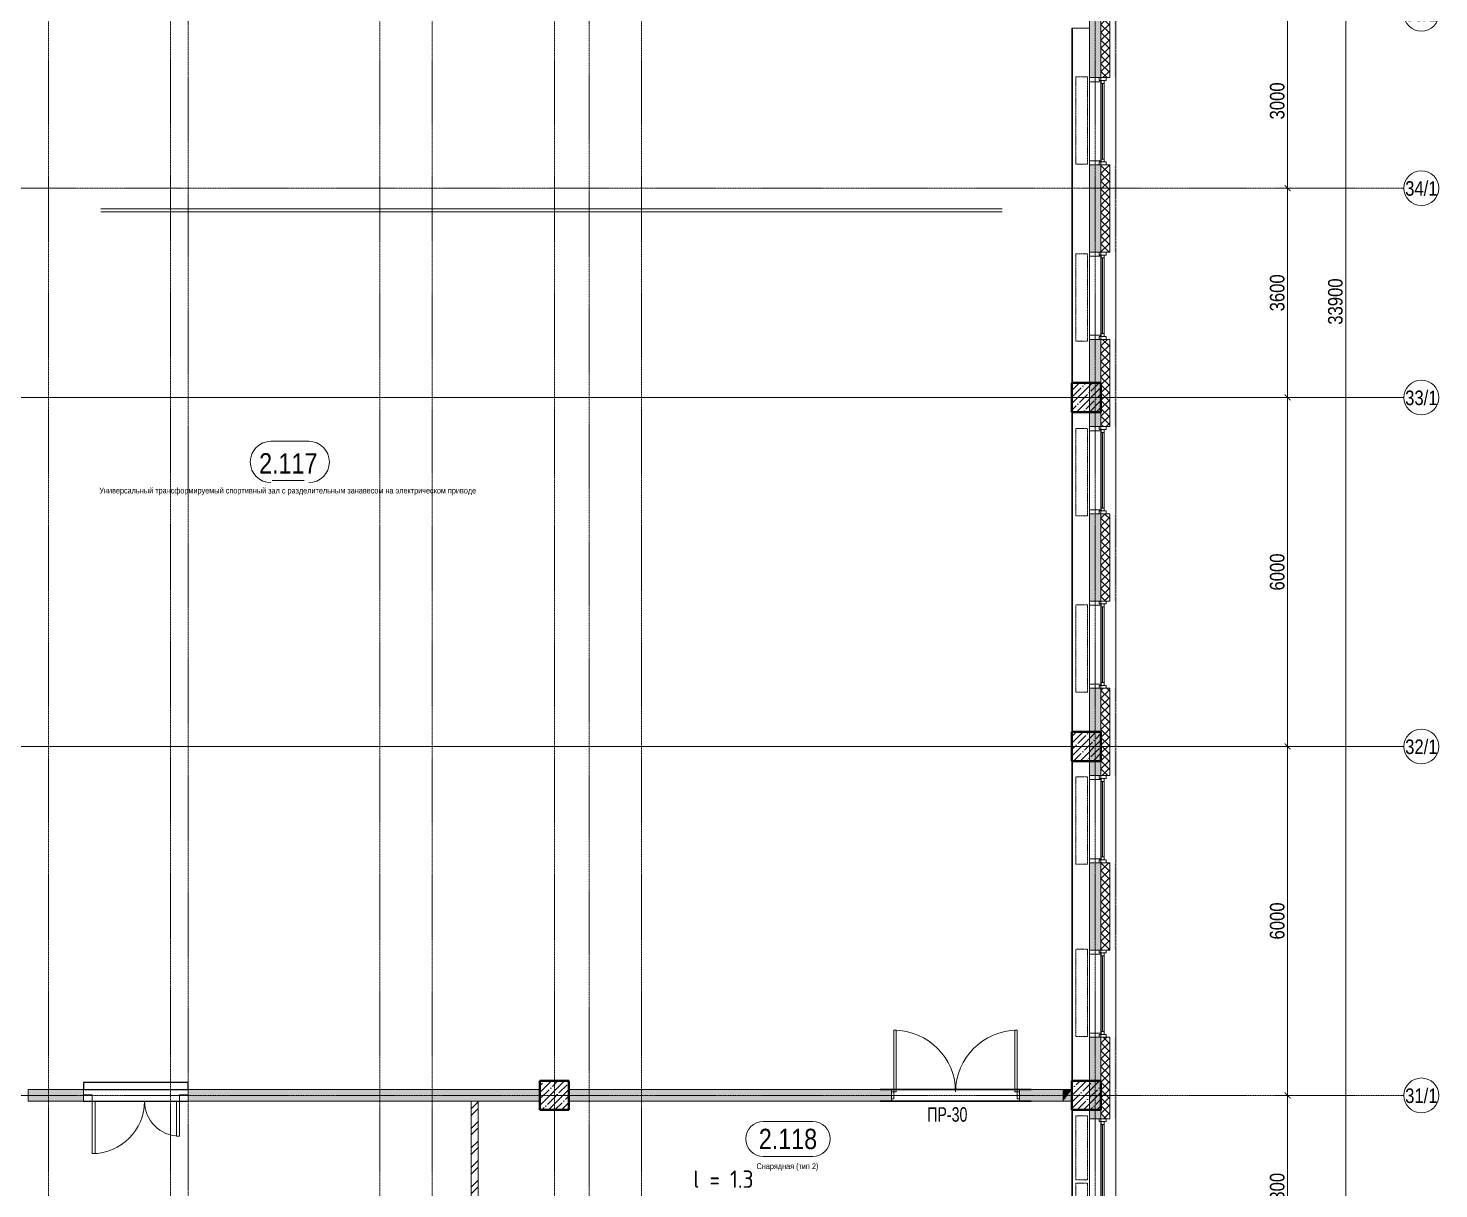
# Model space of a CAD drawing. Header units: millimetres. Extents: x -65509 to 912790, y 446 to 713294.
# Drawn here: x 238445 to 262705, y 229770 to 249725 of the extents above; entities that cross this region are included whole.
import ezdxf
from ezdxf.enums import TextEntityAlignment as Align

# ---------------------------------------------------------------- set-up
doc = ezdxf.new("R2010")
doc.units = ezdxf.units.MM
for name, pattern in [('CENTER2', [28.575, 19.05, -3.175, 3.175, -3.175]), ('DASHED', [19.05, 12.7, -6.35]), ('HIDDEN', [9.525, 6.35, -3.175]), ('HIDDEN2', [4.7625, 3.175, -1.5875])]:
    doc.linetypes.add(name, pattern=pattern)
doc.layers.get('Defpoints').update_dxf_attribs({"color": 250})
for name, color, linetype, lineweight in [('10.5) Арматура', 6, 'Continuous', 60), ('A-Wall_Материал_Газоблок_Контур', 250, 'Continuous', 0), ('АР_Area', 250, 'Continuous', 5), ('АР_Двери', 5, 'Continuous', 9), ('АР_Двери_витраж', 250, 'Continuous', 9), ('АР_Колонны', 250, 'Continuous', 30), ('АР_Окна', 250, 'Continuous', 5), ('АР_Стены ЖБ', 250, 'Continuous', 35), ('АР_Стены кирпич', 250, 'Continuous', 20), ('АР_Стены ПЕНОблок', 250, 'Continuous', 20), ('АР_Утеплитель', 250, 'Continuous', 0), ('АР_Штриховка', 250, 'Continuous', 0), ('Зашивка радиаторов тип 5 (спорт желтый)', 250, 'Continuous', 25), ('КМ_Фахверки', 250, 'Continuous', 25), ('ОВ_Отопление', 250, 'Continuous', 5), ('РД_Оси_100', 250, 'Continuous', 0), ('РД_Оси_размер', 250, 'Continuous', 0), ('РД_проем_инж перемыч_фахверк', 250, 'Continuous', 18), ('ТХ_Оборудование', 250, 'Continuous', 9)]:
    doc.layers.add(name, color=color, linetype=linetype, lineweight=lineweight)
for name, color, linetype, lineweight, plot in [('АР_Делит', 250, 'Continuous', 0, False), ('РД_Проем', 250, 'Continuous', 0, False), ('РД_проем_инж перемыч_подсчет', 250, 'Continuous', 30, False)]:
    doc.layers.add(name, color=color, linetype=linetype, lineweight=lineweight, plot=plot)
doc.layers.add('АР_Отопительные приборы', color=1, linetype='HIDDEN2', lineweight=0, true_color=0xff0000)
doc.layers.add('Зашивка радиаторов тип 2 (файерборд 2 слоя_керамогранит)', color=7, linetype='Continuous', lineweight=0, true_color=0xf40101)
doc.layers.add('РД_Витраж_вн', color=250, linetype='Continuous')
doc.layers.add('РД_Перемычка инж проемов', color=250, linetype='Continuous')
doc.styles.add('Arial0', font='arial.ttf')
doc.styles.add('style1', font='ARIALN.TTF')
doc.styles.add('ккк', font='isocpeur.ttf', dxfattribs={"width": 0.85, "oblique": 15})
doc.styles.add('СПДС', font='isocpeur.ttf', dxfattribs={"width": 0.9})
doc.dimstyles.new('Dim100_ареал', dxfattribs={"dimscale": 100, "dimtxt": 2.5, "dimasz": 1, "dimexe": 1, "dimexo": 1, "dimgap": 0.5, "dimtad": 1, "dimzin": 12, "dimdsep": 46, "dimtxsty": 'style1', "dimblk": 'ARCHTICK', "dimcen": 1, "dimdle": 1, "dimclrd": 256, "dimclre": 256, "dimaunit": 1, "dimadec": 0, "dimazin": 3, "dimtfac": 1, "dimtmove": 1, "dimatfit": 3, "dimldrblk": 'OPEN30', "dimfxl": 4, "dimfxlon": 1, "dimtolj": 1, "dimtzin": 0, "dimlwd": 9, "dimlwe": 9, "dimarcsym": 0})
pattern_1 = [(95, (142195.16, 127275.07), (140.09465, 117.55338), [19.05, -209.55]), (40, (142195.16, 127275.07), (-160.01845, 110.17673), [15.24, -167.64058]), (145.45144, (142206.83, 127284.87), (-19.9238, 227.7301), [16.19, -178.09024]), (91.1842, (142159.24, 127311), (221.41024, 161.9534), [28.575, -314.325]), (141.63556, (142177.7, 127324.5), (-7.0866, 342.82676), [24.285, -267.1356]), (36.18415, (142159.24, 127311), (-7.0866, 342.82676), [22.85997, -251.45973]), (66, (142186.18, 127319.97), (179.51998, 34.89515), [19.05, -209.55]), (11, (142186.18, 127319.97), (-86.53993, 173.9412), [15.24, -167.64]), (116.45145, (142201.14, 127322.88), (92.98005, 208.83634), [16.19, -178.08994]), (82.5, (142195.16, 127275.07), (-57.60547, 61.973414), [0, -165.608, 0, -170.18, 0, -168.275]), (52.5, (142195.16, 127275.07), (-23.589727, 118.087), [0, -97.028, 0, -161.798, 0, -64.135]), (12.5, (142155.105, 127235.02), (99.927863, 91.826196), [0, -63.5, 0, -198.12, 0, -262.89]), (2.5, (142137.14, 127217.06), (86.7639, 122.72239), [0, -82.55, 0, -131.572, 0, -186.69])]
pattern_2 = [(45, (142195.16, 127275.07), (-112.2532, 112.2532), []), (45, (142307.41, 127275.07), (-112.2532, 112.2532), [198.4375, -39.6875, 0, -39.6875])]

# ---------------------------------------------------------------- blocks, each defined once
blk = doc.blocks.new('A-iden')
at = {"linetype": 'Continuous', "lineweight": 5}
blk.add_circle((0, -4), 3, dxfattribs=at)
at = {"color": 0, "linetype": 'Continuous', "lineweight": 20, "style": 'ккк', "width": 0.85}
blk.add_attdef('ID', text='', height=8, dxfattribs=at).set_placement((0.31, -3.85), align=Align.MIDDLE_CENTER)
blk = doc.blocks.new('_ArchTick')
at = {"color": 0, "linetype": 'ByBlock', "const_width": 0.15}
blk.add_lwpolyline([(-0.5, -0.5), (0.5, 0.5)], dxfattribs=at)
blk = doc.blocks.new('*D375')
at = {"layer": 'Defpoints', "color": 0, "transparency": 16777216}
for p in [(116910, 104100), (117910, 104100), (116910, 100800)]:
    blk.add_point(p, dxfattribs=at)
at = {"layer": 'РД_Оси_размер', "color": 0, "lineweight": 5, "transparency": 16777216}
for p, q in [((117710, 104100), (118010, 104100)), ((117910, 100700), (117910, 104200)), ((117710, 100800), (118010, 100800))]:
    blk.add_line(p, q, dxfattribs=at)
at = {"layer": 'РД_Оси_размер', "color": 0, "lineweight": 5, "transparency": 16777216, "xscale": 100, "yscale": 100, "zscale": 100}
for p, rotation in [((117910, 104100), 90), ((117910, 100800), 270)]:
    blk.add_blockref('_ArchTick', p, dxfattribs=dict(at, rotation=rotation))
at = {"layer": 'РД_Оси_размер', "color": 0, "transparency": 16777216, "insert": (117732, 102450), "char_height": 250, "attachment_point": 5, "rotation": 90, "style": 'style1'}
blk.add_mtext('\\A1;3300', dxfattribs=at)
blk = doc.blocks.new('_Open30')
at = {"color": 0, "linetype": 'ByBlock', "lineweight": -2}
for p, q in [((-1, 0.27), (0, 0)), ((0, 0), (-1, -0.27)), ((0, 0), (-1, 0))]:
    blk.add_line(p, q, dxfattribs=at)
blk = doc.blocks.new('*D376')
at = {"layer": 'Defpoints', "color": 0, "transparency": 16777216}
for p in [(116910, 110100), (117910, 110100), (116910, 104100)]:
    blk.add_point(p, dxfattribs=at)
at = {"layer": 'РД_Оси_размер', "color": 0, "lineweight": 5, "transparency": 16777216}
for p, q in [((117910, 104000), (117910, 110200)), ((117710, 110100), (118010, 110100)), ((117710, 104100), (118010, 104100))]:
    blk.add_line(p, q, dxfattribs=at)
at = {"layer": 'РД_Оси_размер', "color": 0, "lineweight": 5, "transparency": 16777216, "xscale": 100, "yscale": 100, "zscale": 100}
for p, rotation in [((117910, 110100), 90), ((117910, 104100), 270)]:
    blk.add_blockref('_ArchTick', p, dxfattribs=dict(at, rotation=rotation))
at = {"layer": 'РД_Оси_размер', "color": 0, "transparency": 16777216, "insert": (117732, 107100), "char_height": 250, "attachment_point": 5, "rotation": 90, "style": 'style1'}
blk.add_mtext('\\A1;6000', dxfattribs=at)
blk = doc.blocks.new('*D377')
at = {"layer": 'Defpoints', "color": 0, "transparency": 16777216}
for p in [(116910, 116100), (117910, 116100), (116910, 110100)]:
    blk.add_point(p, dxfattribs=at)
at = {"layer": 'РД_Оси_размер', "color": 0, "lineweight": 5, "transparency": 16777216}
for p, q in [((117710, 116100), (118010, 116100)), ((117910, 110000), (117910, 116200)), ((117710, 110100), (118010, 110100))]:
    blk.add_line(p, q, dxfattribs=at)
at = {"layer": 'РД_Оси_размер', "color": 0, "lineweight": 5, "transparency": 16777216, "xscale": 100, "yscale": 100, "zscale": 100}
for p, rotation in [((117910, 116100), 90), ((117910, 110100), 270)]:
    blk.add_blockref('_ArchTick', p, dxfattribs=dict(at, rotation=rotation))
at = {"layer": 'РД_Оси_размер', "color": 0, "transparency": 16777216, "insert": (117732, 113100), "char_height": 250, "attachment_point": 5, "rotation": 90, "style": 'style1'}
blk.add_mtext('\\A1;6000', dxfattribs=at)
blk = doc.blocks.new('*D378')
at = {"layer": 'Defpoints', "color": 0, "transparency": 16777216}
for p in [(116910, 119700), (117910, 119700), (116910, 116100)]:
    blk.add_point(p, dxfattribs=at)
at = {"layer": 'РД_Оси_размер', "color": 0, "lineweight": 5, "transparency": 16777216}
for p, q in [((117710, 119700), (118010, 119700)), ((117910, 116000), (117910, 119800)), ((117710, 116100), (118010, 116100))]:
    blk.add_line(p, q, dxfattribs=at)
at = {"layer": 'РД_Оси_размер', "color": 0, "lineweight": 5, "transparency": 16777216, "xscale": 100, "yscale": 100, "zscale": 100}
for p, rotation in [((117910, 119700), 90), ((117910, 116100), 270)]:
    blk.add_blockref('_ArchTick', p, dxfattribs=dict(at, rotation=rotation))
at = {"layer": 'РД_Оси_размер', "color": 0, "transparency": 16777216, "insert": (117732, 117900), "char_height": 250, "attachment_point": 5, "rotation": 90, "style": 'style1'}
blk.add_mtext('\\A1;3600', dxfattribs=at)
blk = doc.blocks.new('*D379')
at = {"layer": 'Defpoints', "color": 0, "transparency": 16777216}
for p in [(116910, 122700), (117910, 122700), (116910, 119700)]:
    blk.add_point(p, dxfattribs=at)
at = {"layer": 'РД_Оси_размер', "color": 0, "lineweight": 5, "transparency": 16777216}
for p, q in [((117910, 119600), (117910, 122800)), ((117710, 122700), (118010, 122700)), ((117710, 119700), (118010, 119700))]:
    blk.add_line(p, q, dxfattribs=at)
at = {"layer": 'РД_Оси_размер', "color": 0, "lineweight": 5, "transparency": 16777216, "xscale": 100, "yscale": 100, "zscale": 100}
for p, rotation in [((117910, 122700), 90), ((117910, 119700), 270)]:
    blk.add_blockref('_ArchTick', p, dxfattribs=dict(at, rotation=rotation))
at = {"layer": 'РД_Оси_размер', "color": 0, "transparency": 16777216, "insert": (117732, 121200), "char_height": 250, "attachment_point": 5, "rotation": 90, "style": 'style1'}
blk.add_mtext('\\A1;3000', dxfattribs=at)
blk = doc.blocks.new('*D333')
at = {"layer": 'Defpoints', "color": 0, "transparency": 16777216}
for p in [(116910, 134700), (118910, 134700), (116910, 100800)]:
    blk.add_point(p, dxfattribs=at)
at = {"layer": 'РД_Оси_размер', "color": 0, "lineweight": 5, "transparency": 16777216}
for p, q in [((118710, 134700), (119010, 134700)), ((118910, 100700), (118910, 134800)), ((118710, 100800), (119010, 100800))]:
    blk.add_line(p, q, dxfattribs=at)
at = {"layer": 'РД_Оси_размер', "color": 0, "lineweight": 5, "transparency": 16777216, "xscale": 100, "yscale": 100, "zscale": 100}
for p, rotation in [((118910, 134700), 90), ((118910, 100800), 270)]:
    blk.add_blockref('_ArchTick', p, dxfattribs=dict(at, rotation=rotation))
at = {"layer": 'РД_Оси_размер', "color": 0, "transparency": 16777216, "insert": (118732, 117750), "char_height": 250, "attachment_point": 5, "rotation": 90, "style": 'style1'}
blk.add_mtext('\\A1;33900', dxfattribs=at)
blk = doc.blocks.new('otv_в_стене')
at = {"linetype": 'Continuous'}
blk.add_lwpolyline([(0, -1), (0, 0), (1, 0), (1, -1)], close=True, dxfattribs=at)
blk.add_solid([(0, -1), (0, 0), (0.5, -0.5), (1, 0)], dxfattribs=at)
blk = doc.blocks.new('MOK-МаркаПом_овал_ареал')
for p, q in [((-2.99, 3.76), (3.52, 3.76)), ((-2.75, -3), (2.75, -3))]:
    blk.add_line(p, q)
for centre, radius, start, end in [((-2.99, 0.21), 3.55, 90, 270), ((3.52, 0.21), 3.55, 270, 90), ((-7.41, 0), 7.16, 0, 0.001)]:
    blk.add_arc(centre, radius, start, end)
at = {"color": 0, "style": 'style1'}
blk.add_attdef('АР-ПОМЕЩЕНИЕ:НОМЕР', text='', height=3, dxfattribs=at).set_placement((0.26, 0), align=Align.MIDDLE)
blk = doc.blocks.new('MOK-МаркаПом_овал_ареал_5ц')
for p, q in [((-4.25, 3), (4.25, 3)), ((-4.25, -3), (4.25, -3))]:
    blk.add_line(p, q)
for centre, radius, start, end in [((-4.25, 0), 3, 90, 270), ((4.25, 0), 3, 270, 90), ((-3.75, 0), 3.5, 0, 0.001)]:
    blk.add_arc(centre, radius, start, end)
at = {"color": 0, "style": 'style1'}
blk.add_attdef('АР-ПОМЕЩЕНИЕ:НОМЕР', text='', height=3.5, dxfattribs=at).set_placement((0, 0), align=Align.MIDDLE)
at = {"layer": 'Defpoints', "color": 2, "style": 'style1'}
blk.add_attdef('АР-ПОМЕЩЕНИЕ:НАИМЕНОВАНИЕ', text='', height=1, dxfattribs=at).set_placement((-0.09, -4.81), align=Align.MIDDLE)
blk = doc.blocks.new('MOK-МаркаПеремычки')
at = {"color": 0, "style": 'ккк', "oblique": 15, "width": 0.85}
blk.add_attdef('АР-ПРОЕМ:ПЕРЕМЫЧКА', text='', height=2.5, dxfattribs=at).set_placement((0, 0), align=Align.MIDDLE)
blk = doc.blocks.new('СОШ_2200_АР_ОСИ_М100_28.05.24')
at = {"layer": 'АР_Делит', "color": 5, "linetype": 'DASHED'}
blk.add_lwpolyline([(37145, 100855), (37145, 129155), (72745, 129155), (72745, 135155), (114955, 135155), (114955, -355)], dxfattribs=at)
at = {"layer": 'РД_Оси_100', "linetype": 'CENTER2'}
for p, q in [((102300, -6155), (102300, 139938.679)), ((114600, -6155), (114600, 139938.679)), ((-5954.958, 119700), (119910, 119700)), ((-5954.958, 116100), (119910, 116100)), ((35037.55, 116100), (119910, 116100)), ((-5954.958, 110100), (119910, 110100)), ((35037.55, 110100), (119910, 110100)), ((-5954.958, 104100), (119910, 104100))]:
    blk.add_line(p, q, dxfattribs=at)
for points in [[(96600, -6155), (96600, 139938.679)], [(98700, -6194.98), (98700, 139538.679), (98550, 139938.679)], [(99000, -6195.83), (99000, 139538.679), (99150, 139938.679)], [(103200, -6155), (103200, 139938.679)], [(105300, -6155), (105300, 139938.679)], [(105900, 139938.679), (105900, -6155)], [(106800, -6155), (106800, 139938.679)]]:
    blk.add_lwpolyline(points, dxfattribs=at)
at = {"layer": 'РД_Оси_100', "color": 0}
ref = blk.add_blockref('A-iden', (120210, 123100), dxfattribs=dict(at, xscale=100, yscale=100, zscale=100))
ref.add_attrib('ID', '35/1', dxfattribs={"layer": '0', "linetype": 'Continuous', "height": 250, "style": 'style1'}).set_placement((120210, 122700), align=Align.MIDDLE)
ref = blk.add_blockref('A-iden', (120210, 120100), dxfattribs=dict(at, xscale=100, yscale=100, zscale=100))
ref.add_attrib('ID', '34/1', dxfattribs={"layer": '0', "linetype": 'Continuous', "height": 250, "style": 'style1'}).set_placement((120210, 119700), align=Align.MIDDLE)
ref = blk.add_blockref('A-iden', (120210, 116500), dxfattribs=dict(at, xscale=100, yscale=100, zscale=100))
ref.add_attrib('ID', '33/1', dxfattribs={"layer": '0', "linetype": 'Continuous', "height": 250, "style": 'style1'}).set_placement((120210, 116100), align=Align.MIDDLE)
ref = blk.add_blockref('A-iden', (120210, 110500), dxfattribs=dict(at, xscale=100, yscale=100, zscale=100))
ref.add_attrib('ID', '32/1', dxfattribs={"layer": '0', "linetype": 'Continuous', "height": 250, "style": 'style1'}).set_placement((120210, 110100), align=Align.MIDDLE)
ref = blk.add_blockref('A-iden', (120210, 104500), dxfattribs=dict(at, xscale=100, yscale=100, zscale=100))
ref.add_attrib('ID', '31/1', dxfattribs={"layer": '0', "linetype": 'Continuous', "height": 250, "style": 'style1'}).set_placement((120210, 104100), align=Align.MIDDLE)
at = {"layer": 'РД_Оси_размер'}
for base, p1, p2, picture, middle in [((118910, 134700), (116910, 100800), (116910, 134700), '*D333', (118732.357, 117750)), ((117910, 122700), (116910, 119700), (116910, 122700), '*D379', (117732.357, 121200)), ((117910, 119700), (116910, 116100), (116910, 119700), '*D378', (117732.357, 117900)), ((117910, 116100), (116910, 110100), (116910, 116100), '*D377', (117732.357, 113100)), ((117910, 110100), (116910, 104100), (116910, 110100), '*D376', (117732.357, 107100)), ((117910, 104100), (116910, 100800), (116910, 104100), '*D375', (117732.357, 102450))]:
    dim = blk.add_linear_dim(base=base, p1=p1, p2=p2, angle=90, dimstyle='Dim100_ареал', dxfattribs=at)
    dim.commit()
    dim.dimension.update_dxf_attribs({"geometry": picture, "text_midpoint": middle})

msp = doc.modelspace()

# ---------------------------------------------------------------- hatches: boundary and pattern name
at = {"layer": 'АР_Штриховка', "linetype": 'Continuous', "lineweight": 0}
h = msp.add_hatch(dxfattribs=at)
h.set_pattern_fill('AR-CONC', color=256, angle=-360, style=0)
h.set_pattern_definition([(50, (142195.16, 127275.07), (182.18467, -15.93909), [19.05, -209.55]), (355, (142195.16, 127275.07), (-35.24342, 191.05685), [15.24, -167.64058]), (100.45144, (142210.34, 127273.74), (146.94125, 175.11775), [16.19, -178.09024]), (46.1842, (142195.16, 127325.87), (271.07904, -42.04233), [28.575, -314.325]), (96.63556, (142217.75, 127322.37), (237.40413, 247.42612), [24.28502, -267.1356]), (351.18415, (142195.16, 127325.87), (237.40413, 247.42612), [22.85997, -251.45973]), (21, (142220.56, 127313.17), (151.61439, -102.2652), [19.05, -209.55]), (326, (142220.56, 127313.17), (61.80203, 184.18797), [15.24, -167.64]), (71.45144, (142233.2, 127304.65), (213.41642, 81.92277), [16.19, -178.08994]), (37.5, (142195.16, 127275.07), (3.088603, 84.55504), [0, -165.608, 0, -170.18, 0, -168.275]), (7.5, (142195.16, 127275.07), (66.819663, 100.180575), [0, -97.028, 0, -161.798, 0, -64.135]), (327.5, (142138.515, 127275.07), (135.590595, -5.728744), [0, -63.5, 0, -198.12, 0, -262.89]), (317.5, (142113.12, 127275.07), (148.12918, 25.42649), [0, -82.55, 0, -131.572, 0, -186.69])])
h.paths.add_polyline_path([(256895.157, 261675.073), (256695.157, 261675.073), (256695.157, 260875.073), (256895.157, 260875.073)], flags=0)
h.paths.add_polyline_path([(256895.157, 259375.073), (256695.157, 259375.073), (256695.157, 257875.073), (256895.157, 257875.073)], flags=0)
h.paths.add_polyline_path([(256895.157, 256375.073), (256695.157, 256375.073), (256695.157, 254875.073), (256895.157, 254875.073)], flags=0)
h.paths.add_polyline_path([(256895.157, 253375.073), (256695.157, 253375.073), (256695.157, 251875.073), (256895.157, 251875.073)], flags=0)
h.paths.add_polyline_path([(256895.157, 250375.073), (256695.157, 250375.073), (256695.157, 248875.073), (256895.157, 248875.073)], flags=0)
h.paths.add_polyline_path([(256895.157, 247375.073), (256695.157, 247375.073), (256695.157, 245875.073), (256895.157, 245875.073)], flags=0)
h.paths.add_polyline_path([(256895.157, 244375.073), (256695.157, 244375.073), (256695.157, 242875.073), (256895.157, 242875.073)], flags=0)
h.paths.add_polyline_path([(256895.157, 241375.073), (256695.157, 241375.073), (256695.157, 239875.073), (256895.157, 239875.073)], flags=0)
h.paths.add_polyline_path([(256895.157, 238375.073), (256695.157, 238375.073), (256695.157, 236875.073), (256895.157, 236875.073)], flags=0)
h.paths.add_polyline_path([(256895.157, 235375.073), (256695.157, 235375.073), (256695.157, 233875.073), (256895.157, 233875.073)], flags=0)
h.paths.add_polyline_path([(256895.157, 232375.073), (256695.157, 232375.073), (256695.157, 230975.073), (256895.157, 230975.073)], flags=0)
h.paths.add_polyline_path([(256895.157, 228875.073), (256695.157, 228875.073), (256695.157, 228325.073), (256895.157, 228325.073)], flags=0)
h = msp.add_hatch(dxfattribs=at)
h.set_pattern_fill('ANSI37', color=256, scale=30, angle=-360, style=0)
h.set_pattern_definition([(45, (142195.16, 127275.07), (-67.35192, 67.35192), []), (135, (142195.16, 127275.07), (-67.35192, -67.35192), [])])
h.paths.add_polyline_path([(257045.157, 261675.073), (256895.157, 261675.073), (256895.157, 260875.073), (257045.157, 260875.073)], flags=0)
h.paths.add_polyline_path([(257045.157, 259375.073), (256895.157, 259375.073), (256895.157, 257875.073), (257045.157, 257875.073)], flags=0)
h.paths.add_polyline_path([(257045.157, 256375.073), (256895.157, 256375.073), (256895.157, 254875.073), (257045.157, 254875.073)], flags=0)
h.paths.add_polyline_path([(257045.157, 253375.073), (256895.157, 253375.073), (256895.157, 251875.073), (257045.157, 251875.073)], flags=0)
h.paths.add_polyline_path([(257045.157, 250375.073), (256895.157, 250375.073), (256895.157, 248875.073), (257045.157, 248875.073)], flags=0)
h.paths.add_polyline_path([(257045.157, 247375.073), (256895.157, 247375.073), (256895.157, 245875.073), (257045.157, 245875.073)], flags=0)
h.paths.add_polyline_path([(257045.157, 244375.073), (256895.157, 244375.073), (256895.157, 242875.073), (257045.157, 242875.073)], flags=0)
h.paths.add_polyline_path([(257045.157, 241375.073), (256895.157, 241375.073), (256895.157, 239875.073), (257045.157, 239875.073)], flags=0)
h.paths.add_polyline_path([(257045.157, 238375.073), (256895.157, 238375.073), (256895.157, 236875.073), (257045.157, 236875.073)], flags=0)
h.paths.add_polyline_path([(257045.157, 235375.073), (256895.157, 235375.073), (256895.157, 233875.073), (257045.157, 233875.073)], flags=0)
h.paths.add_polyline_path([(257045.157, 232375.073), (256895.157, 232375.073), (256895.157, 230975.073), (257045.157, 230975.073)], flags=0)
h.paths.add_polyline_path([(257045.157, 228875.073), (256895.157, 228875.073), (256895.157, 228325.073), (257045.157, 228325.073)], flags=0)
h = msp.add_hatch(dxfattribs=at)
h.set_pattern_fill('_U', color=256, angle=-360, style=0, pattern_type=0)
h.set_pattern_definition([(360, (142195.1574, 127275.0729), (-2e-16, 1), [])])
h.paths.add_polyline_path([(257150.157, 261675.073), (257125.157, 261675.073), (257125.157, 260875.073), (257150.157, 260875.073)], flags=0)
h.paths.add_polyline_path([(257150.157, 259375.073), (257125.157, 259375.073), (257125.157, 257875.073), (257150.157, 257875.073)], flags=0)
h.paths.add_polyline_path([(257150.157, 256375.073), (257125.157, 256375.073), (257125.157, 254875.073), (257150.157, 254875.073)], flags=0)
h.paths.add_polyline_path([(257150.157, 253375.073), (257125.157, 253375.073), (257125.157, 251875.073), (257150.157, 251875.073)], flags=0)
h.paths.add_polyline_path([(257150.157, 250375.073), (257125.157, 250375.073), (257125.157, 248875.073), (257150.157, 248875.073)], flags=0)
h.paths.add_polyline_path([(257150.157, 247375.073), (257125.157, 247375.073), (257125.157, 245875.073), (257150.157, 245875.073)], flags=0)
h.paths.add_polyline_path([(257150.157, 244375.073), (257125.157, 244375.073), (257125.157, 242875.073), (257150.157, 242875.073)], flags=0)
h.paths.add_polyline_path([(257150.157, 241375.073), (257125.157, 241375.073), (257125.157, 239875.073), (257150.157, 239875.073)], flags=0)
h.paths.add_polyline_path([(257150.157, 238375.073), (257125.157, 238375.073), (257125.157, 236875.073), (257150.157, 236875.073)], flags=0)
h.paths.add_polyline_path([(257150.157, 235375.073), (257125.157, 235375.073), (257125.157, 233875.073), (257150.157, 233875.073)], flags=0)
h.paths.add_polyline_path([(257150.157, 232375.073), (257125.157, 232375.073), (257125.157, 230975.073), (257150.157, 230975.073)], flags=0)
h.paths.add_polyline_path([(257150.157, 228875.073), (257125.157, 228875.073), (257125.157, 228325.073), (257150.157, 228325.073)], flags=0)
at = {"layer": 'АР_Штриховка', "linetype": 'Continuous', "lineweight": 5}
h = msp.add_hatch(dxfattribs=at)
h.set_pattern_fill('ANSI35', color=256, scale=25, style=0)
h.set_pattern_definition(pattern_2)
h.paths.add_polyline_path([(256395.158, 243125.073), (256895.158, 243125.073), (256895.158, 243625.073), (256395.158, 243625.073)], flags=0)
h = msp.add_hatch(dxfattribs=at)
h.set_pattern_fill('ANSI35', color=256, scale=25, style=0)
h.set_pattern_definition(pattern_2)
h.paths.add_polyline_path([(256395.158, 237125.073), (256895.158, 237125.073), (256895.158, 237625.073), (256395.158, 237625.073)], flags=0)
at = {"layer": 'АР_Штриховка', "linetype": 'Continuous', "lineweight": 0}
h = msp.add_hatch(dxfattribs=at)
h.set_pattern_fill('AR-CONC', color=256, angle=45, style=0)
h.set_pattern_definition(pattern_1)
h.paths.add_polyline_path([(247245.154, 231275.073), (247245.154, 231475.073), (241195.157, 231475.073), (241195.157, 231275.073)], flags=0)
h.paths.add_polyline_path([(239395.157, 231275.073), (239395.157, 231475.073), (238445.161, 231475.073), (238445.161, 231275.073)], flags=0)
at = {"layer": 'АР_Штриховка', "linetype": 'Continuous', "lineweight": 5}
h = msp.add_hatch(dxfattribs=at)
h.set_pattern_fill('ANSI35', color=256, scale=25, style=0)
h.set_pattern_definition(pattern_2)
h.paths.add_polyline_path([(247245.154, 231125.073), (247745.154, 231125.073), (247745.154, 231625.073), (247245.154, 231625.073)], flags=0)
at = {"layer": 'АР_Штриховка', "linetype": 'Continuous', "lineweight": 0}
h = msp.add_hatch(dxfattribs=at)
h.set_pattern_fill('AR-CONC', color=256, angle=45, style=0)
h.set_pattern_definition(pattern_1)
h.paths.add_polyline_path([(256395.158, 231275.073), (256395.158, 231475.073), (255495.158, 231475.073), (255495.158, 231275.073)], flags=0)
h.paths.add_polyline_path([(253295.158, 231275.073), (253295.158, 231475.073), (247745.154, 231475.073), (247745.154, 231275.073)], flags=0)
at = {"layer": 'АР_Штриховка', "linetype": 'Continuous', "lineweight": 5}
h = msp.add_hatch(dxfattribs=at)
h.set_pattern_fill('ANSI35', color=256, scale=25, style=0)
h.set_pattern_definition(pattern_2)
h.paths.add_polyline_path([(256395.158, 231125.073), (256895.158, 231125.073), (256895.158, 231625.073), (256395.158, 231625.073)], flags=0)
at = {"layer": 'АР_Штриховка', "linetype": 'Continuous', "lineweight": 0}
h = msp.add_hatch(dxfattribs=at)
h.set_pattern_fill('ANSI32', color=256, scale=25, angle=-360, style=0)
h.set_pattern_definition([(45, (142195.16, 127275.07), (-168.3798, 168.3798), []), (45, (142307.4, 127275.07), (-168.3798, 168.3798), [])])
h.paths.add_polyline_path([(246185.157, 231274.99), (246065.157, 231274.99), (246065.157, 228175.073), (246185.157, 228175.073)], flags=0)

# ---------------------------------------------------------------- linework, layer by layer
msp.add_lwpolyline([(239395.157, 231475.073), (241195.157, 231475.073), (241195.157, 231596.478), (239395.157, 231596.478)], close=True)
at = {"layer": 'A-Wall_Материал_Газоблок_Контур', "linetype": 'Continuous', "lineweight": 0}
for p, q in [((256695.157, 248875.073), (256695.157, 247375.073)), ((257150.157, 247375.073), (257150.157, 248875.073)), ((256695.157, 245875.073), (256695.157, 244375.073)), ((257150.157, 244375.073), (257150.157, 245875.073)), ((256695.157, 242875.073), (256695.157, 241375.073)), ((257150.157, 241375.073), (257150.157, 242875.073)), ((256695.157, 239875.073), (256695.157, 238375.073)), ((257150.157, 238375.073), (257150.157, 239875.073)), ((256695.157, 236875.073), (256695.157, 235375.073)), ((257150.157, 235375.073), (257150.157, 236875.073)), ((256695.157, 233875.073), (256695.157, 232375.073)), ((257150.157, 232375.073), (257150.157, 233875.073)), ((256695.157, 230975.073), (256695.157, 228875.073)), ((257150.157, 228875.073), (257150.157, 230975.073))]:
    msp.add_line(p, q, dxfattribs=at)
at = {"layer": 'АР_Двери', "linetype": 'Continuous', "lineweight": 9}
for points in [[(253335.158, 231435.073), (253375.158, 231435.073), (253375.158, 232495.073), (253335.158, 232495.073)], [(255455.158, 231435.073), (255415.158, 231435.073), (255415.158, 232495.073), (255455.158, 232495.073)], [(253335.158, 231315.073), (253295.158, 231315.073), (253295.158, 231435.073), (253335.158, 231435.073)], [(255455.158, 231315.073), (255495.158, 231315.073), (255495.158, 231435.073), (255455.158, 231435.073)]]:
    msp.add_lwpolyline(points, close=True, dxfattribs=at)
msp.add_arc((253335.158, 231435.073), 1060, 0, 90, dxfattribs=at)
at = {"layer": 'АР_Двери', "linetype": 'Continuous', "lineweight": 9, "extrusion": (0, 0, -1)}
msp.add_arc((-255455.158, 231435.073), 1060, 0, 90, dxfattribs=at)
at = {"layer": 'АР_Двери_витраж', "linetype": 'Continuous', "lineweight": 9}
for points in [[(239545.157, 231385.073), (239395.157, 231385.073), (239395.157, 231275.073), (239545.157, 231275.073)], [(239545.157, 231275.073), (239595.157, 231275.073), (239595.157, 230375.073), (239545.157, 230375.073)], [(241045.157, 230675.073), (240995.157, 230675.073), (240995.157, 231275.073), (241045.157, 231275.073)], [(241045.157, 231385.073), (241195.157, 231385.073), (241195.157, 231275.073), (241045.157, 231275.073)]]:
    msp.add_lwpolyline(points, close=True, dxfattribs=at)
at = {"layer": 'АР_Двери_витраж', "linetype": 'Continuous', "lineweight": 9, "extrusion": (0, 0, -1)}
msp.add_arc((-239545.157, 231275.073), 900, 180, 270, dxfattribs=at)
at = {"layer": 'АР_Двери_витраж', "linetype": 'Continuous', "lineweight": 9}
msp.add_arc((241045.157, 231275.073), 600, 180, 270, dxfattribs=at)
at = {"layer": 'АР_Колонны', "linetype": 'HIDDEN2', "lineweight": 25}
for p, q in [((256395.158, 243625.073), (256895.158, 243625.073)), ((256395.158, 243125.073), (256395.158, 243625.073)), ((256895.158, 243625.073), (256895.158, 243125.073)), ((256895.158, 243125.073), (256395.158, 243125.073)), ((256395.158, 237625.073), (256895.158, 237625.073)), ((256395.158, 237125.073), (256395.158, 237625.073)), ((256895.158, 237625.073), (256895.158, 237125.073)), ((256895.158, 237125.073), (256395.158, 237125.073)), ((247245.154, 231625.073), (247745.154, 231625.073)), ((247245.154, 231125.073), (247245.154, 231625.073)), ((247745.154, 231625.073), (247745.154, 231125.073)), ((256395.158, 231625.073), (256895.158, 231625.073)), ((256395.158, 231125.073), (256395.158, 231625.073)), ((256895.158, 231625.073), (256895.158, 231125.073)), ((247745.154, 231125.073), (247245.154, 231125.073)), ((256895.158, 231125.073), (256395.158, 231125.073))]:
    msp.add_line(p, q, dxfattribs=at)
at = {"layer": 'АР_Колонны', "linetype": 'Continuous', "lineweight": 35}
for p, q in [((256395.158, 243625.073), (256895.158, 243625.073)), ((256395.158, 243125.073), (256395.158, 243625.073)), ((256895.158, 243125.073), (256895.158, 243625.073)), ((256395.158, 243125.073), (256895.158, 243125.073)), ((256395.158, 237625.073), (256895.158, 237625.073)), ((256395.158, 237125.073), (256395.158, 237625.073)), ((256895.158, 237125.073), (256895.158, 237625.073)), ((256395.158, 237125.073), (256895.158, 237125.073)), ((247245.154, 231625.073), (247745.154, 231625.073)), ((247245.154, 231125.073), (247245.154, 231625.073)), ((247745.154, 231125.073), (247745.154, 231625.073)), ((256395.158, 231625.073), (256895.158, 231625.073)), ((256395.158, 231125.073), (256395.158, 231625.073)), ((256895.158, 231125.073), (256895.158, 231625.073)), ((247245.154, 231125.073), (247745.154, 231125.073)), ((256395.158, 231125.073), (256895.158, 231125.073))]:
    msp.add_line(p, q, dxfattribs=at)
at = {"layer": 'АР_Окна', "linetype": 'Continuous', "lineweight": 5}
for p, q in [((256695.157, 248875.073), (256695.157, 247375.073)), ((256897.657, 248775.073), (256947.657, 248775.073)), ((256922.657, 248775.073), (256922.657, 247475.073)), ((257150.157, 248875.073), (257150.157, 247375.073)), ((256897.657, 247475.073), (256947.657, 247475.073)), ((256695.157, 245875.073), (256695.157, 244375.073)), ((256897.657, 245775.073), (256947.657, 245775.073)), ((256922.657, 245775.073), (256922.657, 244475.073)), ((257150.157, 245875.073), (257150.157, 244375.073)), ((256897.657, 244475.073), (256947.657, 244475.073)), ((256695.157, 242875.073), (256695.157, 241375.073)), ((257150.157, 242875.073), (257150.157, 241375.073)), ((256897.657, 242775.073), (256947.657, 242775.073)), ((256922.657, 242775.073), (256922.657, 241475.073)), ((256897.657, 241475.073), (256947.657, 241475.073)), ((256695.157, 239875.073), (256695.157, 238375.073)), ((256897.657, 239775.073), (256947.657, 239775.073)), ((256922.657, 239775.073), (256922.657, 238475.073)), ((257150.157, 239875.073), (257150.157, 238375.073)), ((256897.657, 238475.073), (256947.657, 238475.073)), ((256695.157, 236875.073), (256695.157, 235375.073)), ((257150.157, 236875.073), (257150.157, 235375.073)), ((256897.657, 236775.073), (256947.657, 236775.073)), ((256922.657, 236775.073), (256922.657, 235475.073)), ((256897.657, 235475.073), (256947.657, 235475.073)), ((256695.157, 233875.073), (256695.157, 232375.073)), ((257150.157, 233875.073), (257150.157, 232375.073)), ((256897.657, 233775.073), (256947.657, 233775.073)), ((256922.657, 233775.073), (256922.657, 232475.073)), ((256897.657, 232475.073), (256947.657, 232475.073)), ((256695.157, 230975.073), (256695.157, 228875.073)), ((257150.157, 230975.073), (257150.157, 228875.073)), ((256897.657, 230875.073), (256947.657, 230875.073)), ((256922.657, 230875.073), (256922.657, 228975.073))]:
    msp.add_line(p, q, dxfattribs=at)
for points in [[(256982.657, 248825.073), (256982.657, 248875.073), (256862.657, 248875.073), (256862.657, 248825.073)], [(256897.657, 248825.073), (256947.657, 248825.073), (256947.657, 247425.073), (256897.657, 247425.073)], [(256982.657, 247425.073), (256982.657, 247375.073), (256862.657, 247375.073), (256862.657, 247425.073)], [(256982.657, 245825.073), (256982.657, 245875.073), (256862.657, 245875.073), (256862.657, 245825.073)], [(256897.657, 245825.073), (256947.657, 245825.073), (256947.657, 244425.073), (256897.657, 244425.073)], [(256982.657, 244425.073), (256982.657, 244375.073), (256862.657, 244375.073), (256862.657, 244425.073)], [(256982.657, 242825.073), (256982.657, 242875.073), (256862.657, 242875.073), (256862.657, 242825.073)], [(256897.657, 242825.073), (256947.657, 242825.073), (256947.657, 241425.073), (256897.657, 241425.073)], [(256982.657, 241425.073), (256982.657, 241375.073), (256862.657, 241375.073), (256862.657, 241425.073)], [(256982.657, 239825.073), (256982.657, 239875.073), (256862.657, 239875.073), (256862.657, 239825.073)], [(256897.657, 239825.073), (256947.657, 239825.073), (256947.657, 238425.073), (256897.657, 238425.073)], [(256982.657, 238425.073), (256982.657, 238375.073), (256862.657, 238375.073), (256862.657, 238425.073)], [(256982.657, 236825.073), (256982.657, 236875.073), (256862.657, 236875.073), (256862.657, 236825.073)], [(256897.657, 236825.073), (256947.657, 236825.073), (256947.657, 235425.073), (256897.657, 235425.073)], [(256982.657, 235425.073), (256982.657, 235375.073), (256862.657, 235375.073), (256862.657, 235425.073)], [(256982.657, 233825.073), (256982.657, 233875.073), (256862.657, 233875.073), (256862.657, 233825.073)], [(256897.657, 233825.073), (256947.657, 233825.073), (256947.657, 232425.073), (256897.657, 232425.073)], [(256982.657, 232425.073), (256982.657, 232375.073), (256862.657, 232375.073), (256862.657, 232425.073)], [(256982.657, 230925.073), (256982.657, 230975.073), (256862.657, 230975.073), (256862.657, 230925.073)], [(256897.657, 230925.073), (256947.657, 230925.073), (256947.657, 228925.073), (256897.657, 228925.073)]]:
    msp.add_lwpolyline(points, close=True, dxfattribs=at)
at = {"layer": 'АР_Отопительные приборы'}
for points in [[(256665.157, 247388.575), (256465.157, 247388.575), (256465.157, 248888.575), (256665.157, 248888.575)], [(256665.157, 244346.456), (256465.157, 244346.456), (256465.157, 245846.456), (256665.157, 245846.456)], [(256665.157, 242839.81), (256465.157, 242839.81), (256465.157, 241339.81), (256665.157, 241339.81)], [(256665.157, 239811.356), (256465.157, 239811.356), (256465.157, 238311.356), (256665.157, 238311.356)], [(256665.157, 236852.328), (256465.157, 236852.328), (256465.157, 235352.328), (256665.157, 235352.328)], [(256665.157, 233890.664), (256465.157, 233890.664), (256465.157, 232390.664), (256665.157, 232390.664)], [(256665.157, 231023.79), (256465.157, 231023.79), (256465.157, 229923.79), (256665.157, 229923.79)], [(256665.157, 229865.615), (256465.157, 229865.615), (256465.157, 228765.615), (256665.157, 228765.615)]]:
    msp.add_lwpolyline(points, close=True, dxfattribs=at)
at = {"layer": 'АР_Стены ЖБ', "linetype": 'Continuous', "lineweight": 40}
for p, q in [((256895.158, 243625.073), (256395.158, 243625.073)), ((256395.158, 243625.073), (256395.158, 243125.073)), ((256895.158, 243125.073), (256895.158, 243625.073)), ((256395.158, 243125.073), (256895.158, 243125.073)), ((256895.158, 237625.073), (256395.158, 237625.073)), ((256395.158, 237625.073), (256395.158, 237125.073)), ((256895.158, 237125.073), (256895.158, 237625.073)), ((256395.158, 237125.073), (256895.158, 237125.073)), ((247745.154, 231625.073), (247245.154, 231625.073)), ((247245.154, 231625.073), (247245.154, 231125.073)), ((247745.154, 231125.073), (247745.154, 231625.073)), ((256895.158, 231625.073), (256395.158, 231625.073)), ((256395.158, 231625.073), (256395.158, 231125.073)), ((256895.158, 231125.073), (256895.158, 231625.073)), ((247245.154, 231125.073), (247745.154, 231125.073)), ((256395.158, 231125.073), (256895.158, 231125.073))]:
    msp.add_line(p, q, dxfattribs=at)
at = {"layer": 'АР_Стены кирпич', "linetype": 'Continuous', "lineweight": 20}
for p, q in [((246185.157, 231274.99), (246065.157, 231274.99)), ((246065.157, 231274.99), (246065.157, 228175.073)), ((246185.157, 228175.073), (246185.157, 231274.99))]:
    msp.add_line(p, q, dxfattribs=at)
at = {"layer": 'АР_Стены ПЕНОблок', "linetype": 'Continuous', "lineweight": 20}
for p, q in [((256695.157, 250375.073), (256695.157, 248875.073)), ((256895.157, 248875.073), (256895.157, 250375.073)), ((256695.157, 248875.073), (256895.157, 248875.073)), ((256895.157, 247375.073), (256695.157, 247375.073)), ((256695.157, 247375.073), (256695.157, 245875.073)), ((256895.157, 245875.073), (256895.157, 247375.073)), ((256695.157, 245875.073), (256895.157, 245875.073)), ((256895.157, 244375.073), (256695.157, 244375.073)), ((256695.157, 244375.073), (256695.157, 242875.073)), ((256895.157, 242875.073), (256895.157, 244375.073)), ((256695.157, 242875.073), (256895.157, 242875.073)), ((256895.157, 241375.073), (256695.157, 241375.073)), ((256695.157, 241375.073), (256695.157, 239875.073)), ((256895.157, 239875.073), (256895.157, 241375.073)), ((256695.157, 239875.073), (256895.157, 239875.073)), ((256895.157, 238375.073), (256695.157, 238375.073)), ((256695.157, 238375.073), (256695.157, 236875.073)), ((256895.157, 236875.073), (256895.157, 238375.073)), ((256695.157, 236875.073), (256895.157, 236875.073)), ((256895.157, 235375.073), (256695.157, 235375.073)), ((256695.157, 235375.073), (256695.157, 233875.073)), ((256895.157, 233875.073), (256895.157, 235375.073)), ((256695.157, 233875.073), (256895.157, 233875.073)), ((256895.157, 232375.073), (256695.157, 232375.073)), ((256695.157, 232375.073), (256695.157, 230975.073)), ((256895.157, 230975.073), (256895.157, 232375.073)), ((239395.157, 231475.073), (238445.161, 231475.073)), ((238445.161, 231475.073), (238445.161, 231275.073)), ((239395.157, 231275.073), (239395.157, 231475.073)), ((247245.154, 231475.073), (241195.157, 231475.073)), ((241195.157, 231475.073), (241195.157, 231275.073)), ((247245.154, 231275.073), (247245.154, 231475.073)), ((253295.158, 231475.073), (247745.154, 231475.073)), ((247745.154, 231475.073), (247745.154, 231275.073)), ((253295.158, 231275.073), (253295.158, 231475.073)), ((256395.158, 231475.073), (255495.158, 231475.073)), ((255495.158, 231475.073), (255495.158, 231275.073)), ((256395.158, 231275.073), (256395.158, 231475.073)), ((238445.161, 231275.073), (239395.157, 231275.073)), ((241195.157, 231275.073), (247245.154, 231275.073)), ((247745.154, 231275.073), (253295.158, 231275.073)), ((255495.158, 231275.073), (256395.158, 231275.073)), ((256695.157, 230975.073), (256895.157, 230975.073))]:
    msp.add_line(p, q, dxfattribs=at)
at = {"layer": 'АР_Утеплитель', "linetype": 'Continuous', "lineweight": 0}
for p, q in [((256895.157, 250375.073), (256895.157, 248875.073)), ((257045.157, 248875.073), (257045.157, 250375.073)), ((256895.157, 248875.073), (257045.157, 248875.073)), ((257045.157, 247375.073), (256895.157, 247375.073)), ((256895.157, 247375.073), (256895.157, 245875.073)), ((257045.157, 245875.073), (257045.157, 247375.073)), ((256895.157, 245875.073), (257045.157, 245875.073)), ((257045.157, 244375.073), (256895.157, 244375.073)), ((256895.157, 244375.073), (256895.157, 242875.073)), ((257045.157, 242875.073), (257045.157, 244375.073)), ((256895.157, 242875.073), (257045.157, 242875.073)), ((257045.157, 241375.073), (256895.157, 241375.073)), ((256895.157, 241375.073), (256895.157, 239875.073)), ((257045.157, 239875.073), (257045.157, 241375.073)), ((256895.157, 239875.073), (257045.157, 239875.073)), ((257045.157, 238375.073), (256895.157, 238375.073)), ((256895.157, 238375.073), (256895.157, 236875.073)), ((257045.157, 236875.073), (257045.157, 238375.073)), ((256895.157, 236875.073), (257045.157, 236875.073)), ((257045.157, 235375.073), (256895.157, 235375.073)), ((256895.157, 235375.073), (256895.157, 233875.073)), ((257045.157, 233875.073), (257045.157, 235375.073)), ((256895.157, 233875.073), (257045.157, 233875.073)), ((257045.157, 232375.073), (256895.157, 232375.073)), ((256895.157, 232375.073), (256895.157, 230975.073)), ((257045.157, 230975.073), (257045.157, 232375.073)), ((256895.157, 230975.073), (257045.157, 230975.073))]:
    msp.add_line(p, q, dxfattribs=at)
at = {"layer": 'Зашивка радиаторов тип 2 (файерборд 2 слоя_керамогранит)', "linetype": 'Continuous', "lineweight": 0}
for p, q in [((256395.157, 231125.073), (256695.157, 231125.073)), ((256395.157, 231125.073), (256395.157, 228325.073)), ((256407.657, 231125.073), (256407.657, 228325.073)), ((256407.657, 228325.073), (256407.657, 231125.073)), ((256695.157, 228325.073), (256695.157, 231125.073))]:
    msp.add_line(p, q, dxfattribs=at)
at = {"layer": 'Зашивка радиаторов тип 5 (спорт желтый)', "linetype": 'Continuous', "lineweight": 0}
for p, q in [((256395.158, 249725.073), (256695.158, 249725.073)), ((256395.158, 249725.073), (256395.158, 243625.072)), ((256407.658, 249725.073), (256407.658, 243625.072)), ((256407.658, 243625.072), (256407.658, 249725.073)), ((256695.158, 243625.072), (256695.158, 249725.073)), ((256395.158, 243625.072), (256695.158, 243625.072)), ((256395.158, 243125.073), (256395.157, 237625.073)), ((256407.658, 243125.073), (256395.158, 243125.073)), ((256407.658, 243125.073), (256407.657, 237625.073)), ((256407.657, 237625.073), (256407.658, 243125.073)), ((256695.158, 243125.073), (256407.658, 243125.073)), ((256695.157, 237625.073), (256695.158, 243125.073)), ((256395.157, 237625.073), (256407.657, 237625.073)), ((256407.657, 237625.073), (256695.157, 237625.073)), ((256407.657, 237125.073), (256395.157, 237125.073)), ((256395.157, 237125.073), (256395.158, 231625.073)), ((256695.157, 237125.073), (256407.657, 237125.073)), ((256407.657, 237125.073), (256407.658, 231625.073)), ((256407.658, 231625.073), (256407.657, 237125.073)), ((256695.158, 231625.073), (256695.157, 237125.073)), ((256395.158, 231625.073), (256407.658, 231625.073)), ((256407.658, 231625.073), (256695.158, 231625.073))]:
    msp.add_line(p, q, dxfattribs=at)
at = {"layer": 'КМ_Фахверки', "lineweight": 5}
msp.add_lwpolyline([(212895.157, 195850.073), (236595.157, 195849.49), (236595.157, 127175.073), (256895.157, 127175.073), (256895.126, 262175.073), (215195.161, 262175.073), (215195.161, 256175.073), (179595.157, 256175.073), (179595.157, 227875.073), (142095.157, 227875.073), (142095.157, 140675.073), (169895.157, 140675.073), (169895.157, 153775.073), (162395.157, 153775.073), (162395.157, 195850.073), (187695.157, 195850.073), (187695.157, 127175.073), (225395.157, 127175.073), (225395.157, 140875.073), (207995.156, 140875.08), (207995.156, 195850.073), (212896.745, 195850.073)], dxfattribs=at)
at = {"layer": 'КМ_Фахверки', "lineweight": 20}
for points in [[(256695.157, 248805.073), (256895.126, 248805.073), (256895.126, 247445.073), (256695.157, 247445.073)], [(256695.157, 245805.073), (256895.126, 245805.073), (256895.126, 244445.073), (256695.157, 244445.073)], [(256695.157, 242805.073), (256895.126, 242805.073), (256895.126, 241445.073), (256695.157, 241445.073)], [(256695.157, 239805.073), (256895.126, 239805.073), (256895.126, 238445.073), (256695.157, 238445.073)], [(256695.157, 236805.073), (256895.126, 236805.073), (256895.126, 235445.073), (256695.157, 235445.073)], [(256695.157, 233805.073), (256895.126, 233805.073), (256895.126, 232445.073), (256695.157, 232445.073)]]:
    msp.add_lwpolyline(points, close=True, dxfattribs=at)
at = {"layer": 'РД_Витраж_вн', "linetype": 'Continuous', "lineweight": -3}
for p, q in [((239395.157, 231475.073), (241195.157, 231475.073)), ((239395.157, 231275.073), (241195.157, 231275.073))]:
    msp.add_line(p, q, dxfattribs=at)
at = {"layer": 'РД_Проем', "linetype": 'Continuous', "lineweight": 0}
for p, q in [((239395.157, 231475.073), (241195.157, 231475.073)), ((253295.158, 231475.073), (255495.158, 231475.073)), ((239395.157, 231275.073), (241195.157, 231275.073)), ((253295.158, 231275.073), (255495.158, 231275.073))]:
    msp.add_line(p, q, dxfattribs=at)
at = {"layer": 'РД_проем_инж перемыч_подсчет', "linetype": 'Continuous', "lineweight": 30}
for p, q in [((255695.158, 231475.073), (253095.158, 231475.073)), ((255695.158, 231275.073), (253095.158, 231275.073))]:
    msp.add_line(p, q, dxfattribs=at)
at = {"layer": 'РД_проем_инж перемыч_фахверк', "linetype": 'Continuous', "lineweight": 18}
for p, q in [((241195.157, 231475.073), (239395.157, 231475.073)), ((241195.157, 231275.073), (239395.157, 231275.073))]:
    msp.add_line(p, q, dxfattribs=at)
at = {"layer": 'ТХ_Оборудование', "linetype": 'HIDDEN'}
for p, q in [((239695.158, 246620.073), (255195.157, 246620.073)), ((239695.158, 246570.073), (255195.157, 246570.073))]:
    msp.add_line(p, q, dxfattribs=at)

# ---------------------------------------------------------------- block references
at = {"layer": 'АР_Area', "linetype": 'Continuous', "lineweight": 5}
ref = msp.add_blockref('MOK-МаркаПом_овал_ареал', (242918.269, 242245.974), dxfattribs=dict(at, xscale=100, yscale=100, zscale=100))
ref.add_attrib('АР-ПОМЕЩЕНИЕ:НОМЕР', '2.117', dxfattribs={"layer": '0', "color": 0, "height": 350, "style": 'style1'}).set_placement((242918.269, 242245.974), align=Align.MIDDLE)
ref.add_attrib('АР-ПОМЕЩЕНИЕ:НАИМЕНОВАНИЕ', 'Универсальный трансформируемый спортивный зал с разделительным занавесом на электрическом приводе', dxfattribs={"layer": 'Defpoints', "color": 2, "height": 100, "style": 'style1'}).set_placement((242908.854, 241764.581), align=Align.MIDDLE)
at = {"layer": 'АР_Area', "linetype": 'Continuous', "lineweight": 5, "xscale": 100, "yscale": 100, "zscale": 100}
msp.add_blockref('MOK-МаркаПом_овал_ареал_5ц', (251512.106, 230627.37), dxfattribs=at).add_auto_attribs({'АР-ПОМЕЩЕНИЕ:НОМЕР': '2.118', 'АР-ПОМЕЩЕНИЕ:НАИМЕНОВАНИЕ': 'Снарядная (тип 2)'})
at = {"layer": 'ОВ_Отопление', "xscale": 150, "yscale": 200}
msp.add_blockref('otv_в_стене', (256245.157, 231475.073), dxfattribs=at)
at = {"layer": 'РД_Оси_100'}
msp.add_blockref('СОШ_2200_АР_ОСИ_М100_28.05.24', (142195.157, 127275.073), dxfattribs=at)
at = {"layer": 'РД_Перемычка инж проемов', "linetype": 'Continuous', "lineweight": -3}
ref = msp.add_blockref('MOK-МаркаПеремычки', (254252.059, 231048.268, 200), dxfattribs=dict(at, xscale=100, yscale=100, zscale=100))
ref.add_attrib('АР-ПРОЕМ:ПЕРЕМЫЧКА', 'ПР-30', dxfattribs={"layer": '0', "color": 0, "height": 250, "style": 'Arial0', "width": 0.7}).set_placement((254252.059, 231048.268, 200), align=Align.MIDDLE)

# ---------------------------------------------------------------- texts
at = {"layer": '10.5) Арматура', "lineweight": 25, "insert": (250804.234, 229685.991), "char_height": 300, "attachment_point": 5, "style": 'СПДС'}
msp.add_mtext('\\A1;\\pxql;l = 1.3 \\Pm = 2.0 кг.', dxfattribs=at)

doc.saveas('drawing.dxf')
